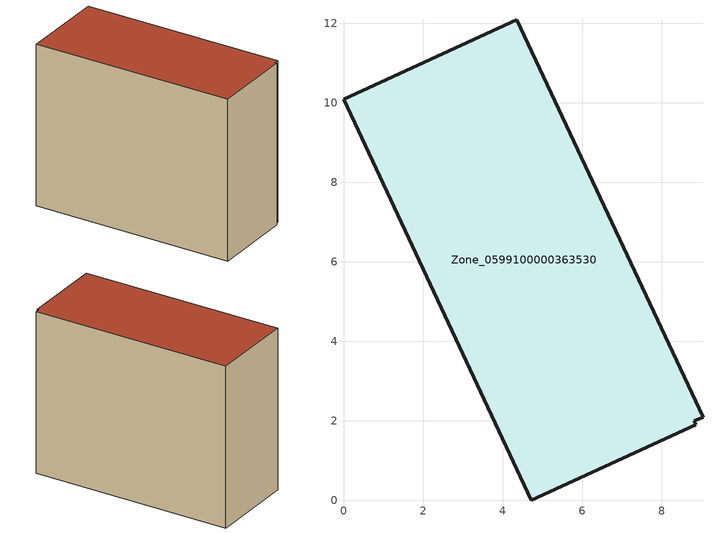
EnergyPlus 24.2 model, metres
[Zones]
Zone_0599100000363530
 floor ground (C_G): 9.04,2.09 8.82,2 8.86,1.9 4.72,0 0,10.08 4.36,12.08 z3.2
 wall outside (C_F): 9.04,2.09 4.36,12.08 0,10.08 4.72,0 8.86,1.9 8.82,2 9.04,2.09 z3.2:12.21
 roof outside (C_R): 8.82,2 9.04,2.09 4.36,12.08 0,10.08 4.72,0 8.86,1.9 z12.21
[BUILDING]
Pand.0599100000363530: North Axis=0; Terrain=City; Loads Convergence Tolerance Value=0.04; Temperature Convergence Tolerance Value=0.4; Solar Distribution=FullExterior; Maximum Number of Warmup Days=25; Minimum Number of Warmup Days=1
[Site:Location]
Rotterdam.The.Hague.AP_ZH_NLD Design_Conditions: Latitude=51.96; Longitude=4.45; Time Zone=1; Elevation=-4.5
[SITE:GROUNDTEMPERATURE:BUILDINGSURFACE]
18, 18, 18, 18, 18, 18, 18, 18, 18, 18, 18, 18
[MATERIAL] Thermal Absorptance=0.9; Solar Absorptance=0.7; Visible Absorptance=0.7
Name | Roughness | Thickness | Conductivity | Density | Specific Heat
G.TI.1992-2005 | MediumSmooth | 0.15 | 0.06 | 540 | 1210
F.TI.1992-2005 | Rough | 0.3 | 0.12 | 1920 | 840
R.TI.1992-2005 | MediumRough | 0.2 | 0.08 | 1500 | 1000
[CONSTRUCTION]
C_G: G.TI.1992-2005
C_F: F.TI.1992-2005
C_R: R.TI.1992-2005
[ZONE]
Zone_0599100000363530: Type=1; Multiplier=1; Ceiling Height=Autocalculate; Volume=Autocalculate; Floor Area=autocalculate; Part of Total Floor Area=Yes
[ZONEINFILTRATION:DESIGNFLOWRATE]
Infil_Zone_0599100000363530: Zone or ZoneList or Space or SpaceList=Zone_0599100000363530; Schedule=AlwaysOn; Design Flow Rate Calculation Method=Flow/Area; Flow Rate per Floor Area=0.0015; Constant Term Coefficient=1; Temperature Term Coefficient=0; Velocity Term Coefficient=0; Velocity Squared Term Coefficient=0
[HVACTEMPLATE:ZONE:IDEALLOADSAIRSYSTEM]
Zone_0599100000363530: Maximum Heating Supply Air Temperature=50; Minimum Cooling Supply Air Temperature=13; Maximum Heating Supply Air Humidity Ratio=0.0156; Minimum Cooling Supply Air Humidity Ratio=0.0077; Heating Limit=NoLimit; Cooling Limit=NoLimit; Dehumidification Control Type=ConstantSensibleHeatRatio; Cooling Sensible Heat Ratio=0.7; Dehumidification Setpoint=60; Humidification Control Type=None; Humidification Setpoint=30; Outdoor Air Method=None; Outdoor Air Flow Rate per Person=0.00944; Outdoor Air Flow Rate per Zone Floor Area=0; Outdoor Air Flow Rate per Zone=0; Demand Controlled Ventilation Type=None; Outdoor Air Economizer Type=NoEconomizer; Heat Recovery Type=None; Sensible Heat Recovery Effectiveness=0.7; Latent Heat Recovery Effectiveness=0.65
[ZONECONTROL:THERMOSTAT]
ThermostatControl_Zone_0599100000363530: Zone or ZoneList=Zone_0599100000363530; Control Type Schedule=DualSetpointControlType; Control 1=Thermostat_Zone_0599100000363530; Temperature Difference Between Cutout And Setpoint=0
[THERMOSTATSETPOINT:DUALSETPOINT]
Thermostat_Zone_0599100000363530: Heating Setpoint Temperature Schedule=HeatingSetpoint_Zone_0599100000363530; Cooling Setpoint Temperature Schedule=CoolingSetpoint_Zone_0599100000363530
[SCHEDULE:COMPACT]
HeatingSetpoint_Zone_0599100000363530: Through: 12/31, For: AllDays, Until: 24:00, 21
CoolingSetpoint_Zone_0599100000363530: Through: 12/31, For: AllDays, Until: 24:00, 24
DualSetpointControlType: Through: 12/31, For: AllDays, Until: 24:00, 4
AlwaysOn: Through: 12/31, For: AllDays, Until: 24:00, 1
